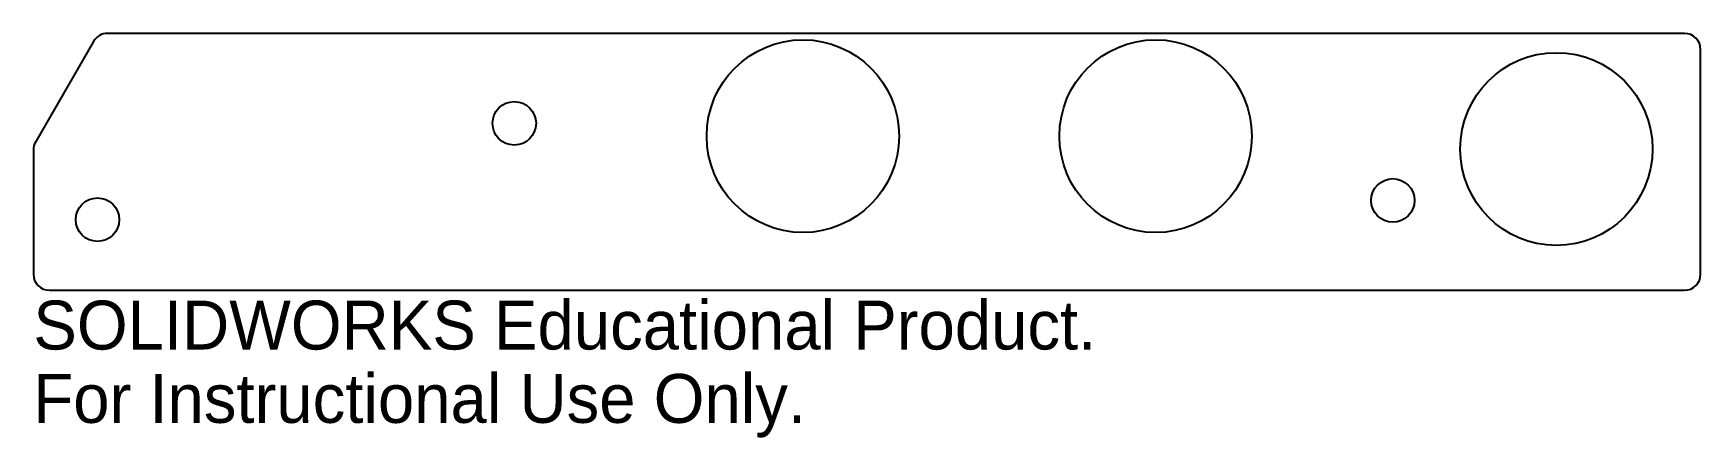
# Model space of a CAD drawing. Header units: inches. Extents: x -6.5 to 0, y -1.57 to 0.
import ezdxf

# ---------------------------------------------------------------- set-up
doc = ezdxf.new("R2010")
doc.units = ezdxf.units.IN
doc.header["$MEASUREMENT"] = 0
doc.styles.add('SLDTEXTSTYLE0', font='Arail.ttf')

msp = doc.modelspace()

# ---------------------------------------------------------------- linework, layer by layer
at = {"color": 1, "linetype": 'Continuous', "lineweight": 25}
for p, q in [((-0.0625, 0), (-6.2113, 0)), ((-6.2655, -0.0312), (-6.4916, -0.423)), ((0, -0.9375), (0, -0.0625)), ((-6.5, -0.4542), (-6.5, -0.9375)), ((-6.4375, -1), (-0.0625, -1))]:
    msp.add_line(p, q, dxfattribs=at)
for centre, radius in [((-3.5, -0.4), 0.375), ((-2.125, -0.4), 0.375), ((-0.5625, -0.45), 0.375), ((-4.625, -0.35), 0.0847), ((-1.2, -0.65), 0.0847), ((-6.25, -0.725), 0.0847)]:
    msp.add_circle(centre, radius, dxfattribs=at)
for centre, start, end in [((-0.0625, -0.0625), 0, 90), ((-6.2113, -0.0625), 90, 150), ((-6.4375, -0.4542), 150, 180), ((-6.4375, -0.9375), 180, 270), ((-0.0625, -0.9375), 270, 0)]:
    msp.add_arc(centre, 0.0625, start, end, dxfattribs=at)

# ---------------------------------------------------------------- texts
at = {"color": 7, "linetype": 'Continuous', "char_height": 0.1903, "attachment_point": 1, "style": 'SLDTEXTSTYLE0'}
for s, insert in [('SOLIDWORKS Educational Product.', (-6.5, -1.0401)), ('For Instructional Use Only.', (-6.5, -1.3256))]:
    msp.add_mtext(s, dxfattribs=dict(at, insert=insert))

doc.saveas('drawing.dxf')
